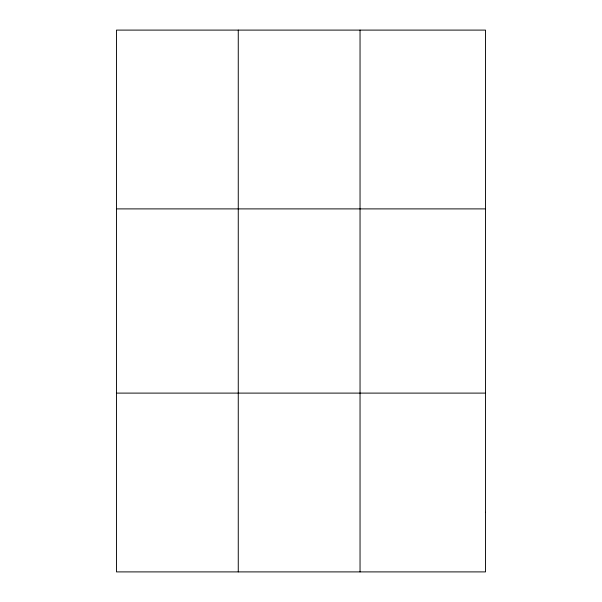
<?xml version="1.0" encoding="UTF-8"?>
<svg xmlns="http://www.w3.org/2000/svg" width="602" height="602" viewBox="0 0 602 602"><rect width="100%" height="100%" fill="white"/><g stroke="black" fill="none" stroke-linecap="round" stroke-linejoin="round"><path stroke-width="0.9" d="M238.264 571.9L238.264 30.1M360.041 571.9L360.041 30.1M116.487 208.894L485.513 208.894M116.487 393.106L485.513 393.106M485.513 512.302L485.513 571.9L116.487 571.9L116.487 30.1L485.513 30.1L485.513 512.302"/></g></svg>
